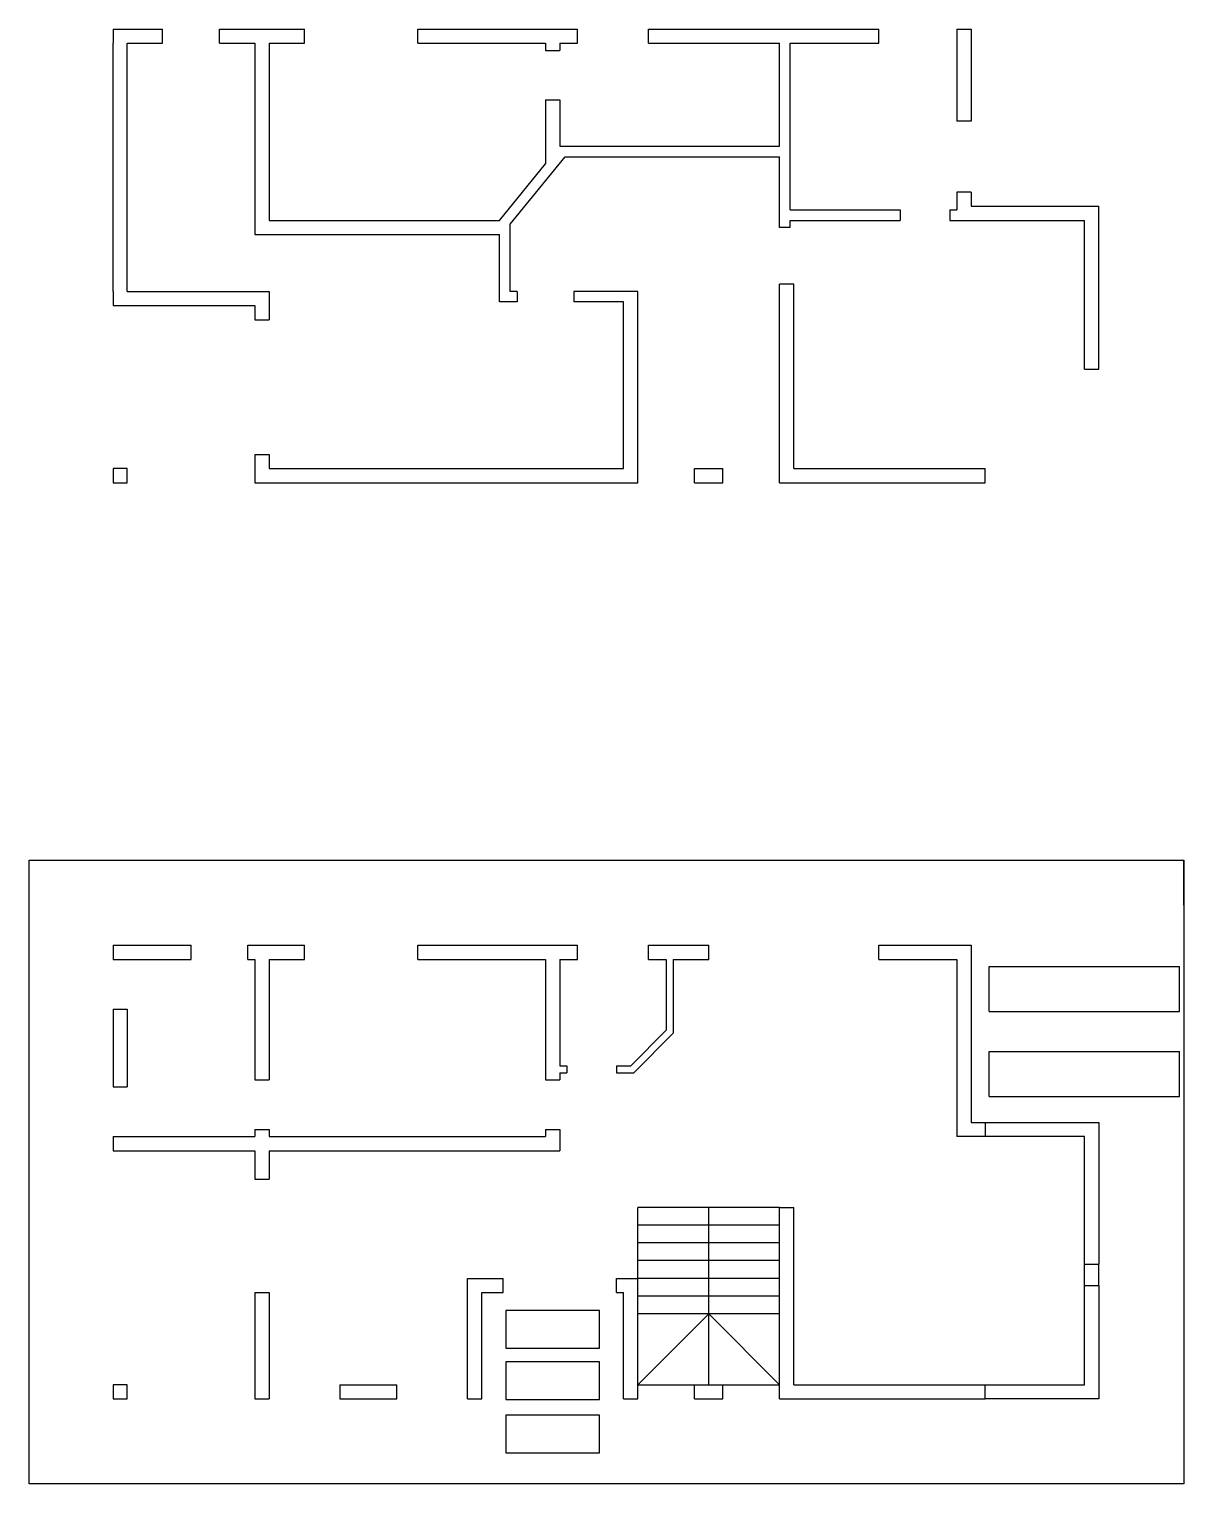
# Model space of a CAD drawing. Header units: inches. Extents: x 1.7 to 17.9, y 1.2 to 21.8.
import ezdxf

# ---------------------------------------------------------------- set-up
doc = ezdxf.new("R2010")
doc.units = ezdxf.units.IN
doc.header["$MEASUREMENT"] = 0
for name, color, linetype in [('Escada2D', 40, 'Continuous'), ('parede 2D inf', 7, 'Continuous'), ('parede 2D sup', 1, 'Continuous'), ('Piso', 81, 'Continuous')]:
    doc.layers.add(name, color=color, linetype=linetype)

msp = doc.modelspace()

# ---------------------------------------------------------------- linework, layer by layer
at = {"layer": 'Escada2D'}
for p, q in [((12.249, 5.149), (10.249, 5.149)), ((12.249, 5.149), (10.249, 5.149)), ((10.249, 2.649), (10.249, 5.149)), ((11.249, 2.649), (11.249, 5.149)), ((11.249, 2.649), (11.249, 5.149)), ((12.249, 2.649), (12.249, 5.149)), ((12.249, 4.899), (10.249, 4.899)), ((12.249, 4.899), (10.249, 4.899)), ((12.249, 4.649), (10.249, 4.649)), ((12.249, 4.649), (10.249, 4.649)), ((12.249, 4.399), (10.249, 4.399)), ((12.249, 4.399), (10.249, 4.399)), ((12.249, 4.149), (10.249, 4.149)), ((12.249, 4.149), (10.249, 4.149)), ((12.249, 3.899), (10.249, 3.899)), ((12.249, 3.899), (10.249, 3.899)), ((12.249, 3.649), (10.249, 3.649)), ((12.249, 3.649), (10.249, 3.649)), ((10.249, 2.649), (11.249, 3.649)), ((10.249, 2.649), (11.249, 3.649)), ((11.249, 3.649), (12.249, 2.649)), ((11.249, 3.649), (12.249, 2.649)), ((11.249, 3.649), (11.249, 3.649)), ((11.249, 3.649), (11.249, 3.649)), ((10.249, 2.649), (11.249, 2.649)), ((10.249, 2.649), (11.249, 2.649)), ((11.249, 2.649), (12.249, 2.649)), ((11.249, 2.649), (12.249, 2.649))]:
    msp.add_line(p, q, dxfattribs=at)
at = {"layer": 'parede 2D inf'}
for p, q in [((2.849, 8.849), (3.949, 8.849)), ((2.849, 8.849), (2.849, 8.649)), ((3.949, 8.649), (3.949, 8.849)), ((4.749, 8.649), (4.749, 8.849)), ((4.749, 8.849), (5.549, 8.849)), ((5.549, 8.649), (5.549, 8.849)), ((7.149, 8.849), (9.399, 8.849)), ((7.149, 8.649), (7.149, 8.849)), ((9.399, 8.649), (9.399, 8.849)), ((10.399, 8.649), (10.399, 8.849)), ((10.399, 8.849), (11.249, 8.849)), ((11.249, 8.649), (11.249, 8.849)), ((13.649, 8.849), (14.949, 8.849)), ((13.649, 8.649), (13.649, 8.849)), ((14.949, 8.849), (14.949, 6.349)), ((2.849, 8.649), (3.949, 8.649)), ((4.749, 8.649), (4.849, 8.649)), ((4.849, 8.649), (4.849, 6.949)), ((5.049, 8.649), (5.049, 6.949)), ((5.049, 8.649), (5.549, 8.649)), ((7.149, 8.649), (8.949, 8.649)), ((8.949, 8.649), (8.949, 6.949)), ((9.149, 8.649), (9.149, 7.149)), ((9.149, 8.649), (9.399, 8.649)), ((10.399, 8.649), (10.649, 8.649)), ((10.649, 8.649), (10.649, 7.649)), ((10.749, 8.649), (10.749, 7.608)), ((10.749, 8.649), (11.249, 8.649)), ((13.649, 8.649), (14.749, 8.649)), ((14.749, 8.649), (14.749, 6.149)), ((2.849, 7.949), (2.849, 6.849)), ((2.849, 7.949), (3.049, 7.949)), ((3.049, 7.949), (3.049, 6.849)), ((10.149, 7.149), (10.649, 7.649)), ((10.191, 7.049), (10.749, 7.608)), ((9.149, 7.149), (9.249, 7.149)), ((9.149, 7.049), (9.149, 6.949)), ((9.149, 7.049), (9.249, 7.049)), ((9.249, 7.149), (9.249, 7.049)), ((9.949, 7.149), (10.149, 7.149)), ((9.949, 7.149), (9.949, 7.049)), ((9.949, 7.049), (10.191, 7.049)), ((2.849, 6.849), (3.049, 6.849)), ((4.849, 6.949), (5.049, 6.949)), ((8.949, 6.949), (9.149, 6.949)), ((4.849, 6.249), (4.849, 6.149)), ((4.849, 6.249), (5.049, 6.249)), ((5.049, 6.249), (5.049, 6.149)), ((8.949, 6.249), (8.949, 6.149)), ((8.949, 6.249), (9.149, 6.249)), ((9.149, 6.249), (9.149, 5.949)), ((14.949, 6.349), (15.149, 6.349)), ((15.149, 6.349), (15.149, 6.149)), ((15.149, 6.349), (16.749, 6.349)), ((16.749, 6.349), (16.749, 4.349)), ((2.849, 6.149), (4.849, 6.149)), ((2.849, 6.149), (2.849, 5.949)), ((5.049, 6.149), (8.949, 6.149)), ((15.149, 6.149), (14.749, 6.149)), ((16.549, 6.149), (15.149, 6.149)), ((16.549, 4.349), (16.549, 6.149)), ((2.849, 5.949), (4.849, 5.949)), ((4.849, 5.949), (4.849, 5.549)), ((5.049, 5.949), (9.149, 5.949)), ((5.049, 5.949), (5.049, 5.549)), ((4.849, 5.549), (5.049, 5.549)), ((12.249, 2.449), (12.249, 5.149)), ((12.249, 5.149), (12.449, 5.149)), ((12.449, 2.649), (12.449, 5.149)), ((16.549, 4.349), (16.749, 4.349)), ((16.549, 4.049), (16.549, 4.349)), ((16.749, 4.049), (16.749, 4.349)), ((7.849, 2.449), (7.849, 4.149)), ((7.849, 4.149), (8.349, 4.149)), ((8.349, 3.949), (8.349, 4.149)), ((9.949, 4.149), (10.249, 4.149)), ((9.949, 3.949), (9.949, 4.149)), ((10.249, 2.449), (10.249, 4.149)), ((4.849, 3.949), (4.849, 2.449)), ((4.849, 3.949), (5.049, 3.949)), ((5.049, 3.949), (5.049, 2.449)), ((8.049, 2.449), (8.049, 3.949)), ((8.049, 3.949), (8.349, 3.949)), ((9.949, 3.949), (10.049, 3.949)), ((10.049, 2.449), (10.049, 3.949)), ((16.549, 4.049), (16.749, 4.049)), ((16.549, 2.649), (16.549, 4.049)), ((16.749, 4.049), (16.749, 2.449)), ((6.049, 2.649), (6.849, 2.649)), ((6.049, 2.649), (6.049, 2.449)), ((6.849, 2.449), (6.849, 2.649)), ((11.049, 2.449), (11.049, 2.649)), ((11.049, 2.649), (11.449, 2.649)), ((11.449, 2.449), (11.449, 2.649)), ((12.449, 2.649), (15.149, 2.649)), ((15.149, 2.449), (15.149, 2.649)), ((15.149, 2.649), (16.549, 2.649)), ((4.849, 2.449), (5.049, 2.449)), ((6.049, 2.449), (6.849, 2.449)), ((7.849, 2.449), (8.049, 2.449)), ((10.049, 2.449), (10.249, 2.449)), ((11.049, 2.449), (11.449, 2.449)), ((12.249, 2.449), (15.149, 2.449)), ((16.749, 2.449), (15.149, 2.449))]:
    msp.add_line(p, q, dxfattribs=at)
msp.add_lwpolyline([(2.849, 2.449), (3.049, 2.449), (3.049, 2.649), (2.849, 2.649)], close=True, dxfattribs=at)
at = {"layer": 'parede 2D sup'}
for p, q in [((2.849, 21.774), (3.549, 21.774)), ((2.849, 21.774), (2.849, 21.574)), ((3.549, 21.574), (3.549, 21.774)), ((4.349, 21.774), (5.549, 21.774)), ((4.349, 21.574), (4.349, 21.774)), ((5.549, 21.574), (5.549, 21.774)), ((7.149, 21.774), (9.399, 21.774)), ((7.149, 21.574), (7.149, 21.774)), ((9.399, 21.574), (9.399, 21.774)), ((10.399, 21.774), (13.649, 21.774)), ((10.399, 21.574), (10.399, 21.774)), ((13.649, 21.574), (13.649, 21.774)), ((14.749, 21.774), (14.749, 20.474)), ((14.749, 21.774), (14.949, 21.774)), ((14.949, 21.774), (14.949, 20.474)), ((2.849, 18.074), (2.849, 21.574)), ((3.049, 18.074), (3.049, 21.574)), ((3.049, 21.574), (3.549, 21.574)), ((4.349, 21.574), (4.849, 21.574)), ((4.849, 21.574), (4.849, 18.874)), ((5.049, 21.574), (5.049, 19.074)), ((5.049, 21.574), (5.549, 21.574)), ((7.149, 21.574), (8.949, 21.574)), ((8.949, 21.574), (8.949, 21.474)), ((9.149, 21.574), (9.399, 21.574)), ((9.149, 21.574), (9.149, 21.474)), ((10.399, 21.574), (12.249, 21.574)), ((12.249, 20.124), (12.249, 21.574)), ((12.399, 21.574), (13.649, 21.574)), ((12.399, 19.224), (12.399, 21.574)), ((8.949, 21.474), (9.149, 21.474)), ((8.949, 20.774), (8.949, 19.874)), ((8.949, 20.774), (9.149, 20.774)), ((9.149, 20.774), (9.149, 20.124)), ((14.949, 20.474), (14.749, 20.474)), ((9.149, 20.124), (12.249, 20.124)), ((8.449, 19.021), (9.224, 19.974)), ((9.224, 19.974), (12.249, 19.974)), ((12.249, 18.974), (12.249, 19.974)), ((8.299, 19.074), (8.949, 19.874)), ((14.749, 19.474), (14.749, 19.224)), ((14.949, 19.474), (14.749, 19.474)), ((14.949, 19.474), (14.949, 19.274)), ((12.399, 19.224), (13.949, 19.224)), ((13.949, 19.224), (13.949, 19.074)), ((14.649, 19.224), (14.649, 19.074)), ((14.649, 19.224), (14.749, 19.224)), ((14.949, 19.274), (16.749, 19.274)), ((16.749, 16.974), (16.749, 19.274)), ((5.049, 19.074), (8.299, 19.074)), ((8.449, 18.074), (8.449, 19.021)), ((12.399, 18.974), (12.249, 18.974)), ((12.399, 19.074), (13.949, 19.074)), ((12.399, 18.974), (12.399, 19.074)), ((14.649, 19.074), (16.549, 19.074)), ((16.549, 16.974), (16.549, 19.074)), ((4.849, 18.874), (8.299, 18.874)), ((8.299, 17.924), (8.299, 18.874)), ((2.849, 18.074), (2.849, 17.874)), ((3.049, 18.074), (5.049, 18.074)), ((5.049, 18.074), (5.049, 17.674)), ((8.549, 18.074), (8.449, 18.074)), ((8.549, 18.074), (8.549, 17.924)), ((10.249, 18.074), (9.349, 18.074)), ((9.349, 18.074), (9.349, 17.924)), ((10.249, 15.374), (10.249, 18.074)), ((12.249, 15.374), (12.249, 18.174)), ((12.449, 18.174), (12.249, 18.174)), ((12.449, 15.574), (12.449, 18.174)), ((2.849, 17.874), (4.849, 17.874)), ((4.849, 17.874), (4.849, 17.674)), ((8.549, 17.924), (8.299, 17.924)), ((10.049, 17.924), (9.349, 17.924)), ((10.049, 15.574), (10.049, 17.924)), ((4.849, 17.674), (5.049, 17.674)), ((16.549, 16.974), (16.749, 16.974)), ((4.849, 15.774), (4.849, 15.374)), ((4.849, 15.774), (5.049, 15.774)), ((5.049, 15.774), (5.049, 15.574)), ((5.049, 15.574), (10.049, 15.574)), ((11.049, 15.374), (11.049, 15.574)), ((11.049, 15.574), (11.449, 15.574)), ((11.449, 15.374), (11.449, 15.574)), ((12.449, 15.574), (15.149, 15.574)), ((15.149, 15.374), (15.149, 15.574)), ((4.849, 15.374), (10.249, 15.374)), ((11.049, 15.374), (11.449, 15.374)), ((12.249, 15.374), (15.149, 15.374))]:
    msp.add_line(p, q, dxfattribs=at)
msp.add_lwpolyline([(2.849, 15.374), (3.049, 15.374), (3.049, 15.574), (2.849, 15.574)], close=True, dxfattribs=at)
at = {"layer": 'Piso'}
for p, q in [((17.949, 9.415), (17.949, 10.049)), ((15.205, 8.547), (17.887, 8.547)), ((15.205, 7.912), (15.205, 8.547)), ((17.887, 7.912), (17.887, 8.547)), ((15.205, 7.912), (17.887, 7.912)), ((15.205, 7.348), (17.887, 7.348)), ((15.205, 6.714), (15.205, 7.348)), ((17.887, 6.714), (17.887, 7.348)), ((15.205, 6.714), (17.887, 6.714))]:
    msp.add_line(p, q, dxfattribs=at)
for points in [[(17.949, 1.249), (1.666, 1.249), (1.666, 10.049), (17.949, 10.049)], [(8.386, 3.165), (9.707, 3.165), (9.707, 3.697), (8.386, 3.697)], [(8.386, 2.44), (9.707, 2.44), (9.707, 2.972), (8.386, 2.972)], [(8.386, 1.686), (9.707, 1.686), (9.707, 2.218), (8.386, 2.218)]]:
    msp.add_lwpolyline(points, close=True, dxfattribs=at)

doc.saveas('drawing.dxf')
